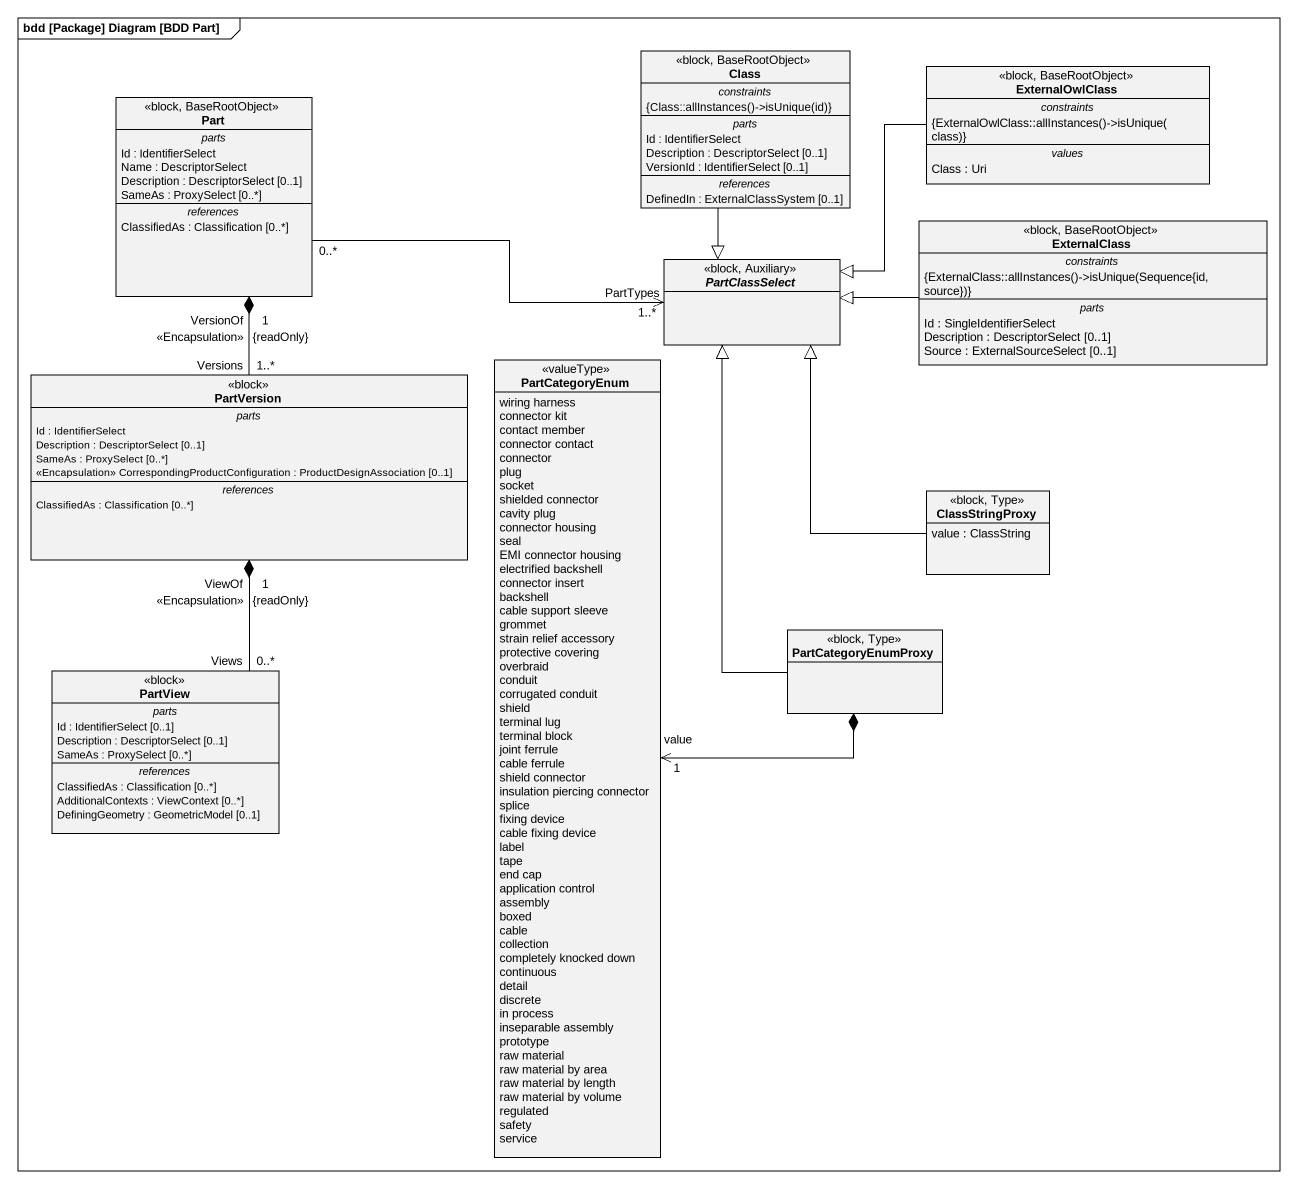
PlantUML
@startuml
mainframe bdd [Package] Diagram [BDD Part]
hide circle
hide empty members
class "Class" as Class_ <<block, BaseRootObject>> {
  -- constraints --
  {field} {Class::allInstances()->isUnique(id)}
  -- parts --
  Id : IdentifierSelect
  Description : DescriptorSelect [0..1]
  VersionId : IdentifierSelect [0..1]
  -- references --
  DefinedIn : ExternalClassSystem [0..1]
}
class Part <<block, BaseRootObject>> {
  -- parts --
  Id : IdentifierSelect
  Name : DescriptorSelect
  Description : DescriptorSelect [0..1]
  SameAs : ProxySelect [0..*]
  -- references --
  ClassifiedAs : Classification [0..*]
}
class ExternalOwlClass <<block, BaseRootObject>> {
  -- constraints --
  {field} {ExternalOwlClass::allInstances()->isUnique(class)}
  -- values --
  Class : Uri
}
class ExternalClass <<block, BaseRootObject>> {
  -- constraints --
  {field} {ExternalClass::allInstances()->isUnique(Sequence{id, source})}
  -- parts --
  Id : SingleIdentifierSelect
  Description : DescriptorSelect [0..1]
  Source : ExternalSourceSelect [0..1]
}
abstract class PartClassSelect <<block, Auxiliary>>
class PartVersion <<block>> {
  -- parts --
  Id : IdentifierSelect
  Description : DescriptorSelect [0..1]
  SameAs : ProxySelect [0..*]
  <<Encapsulation>> CorrespondingProductConfiguration : ProductDesignAssociation [0..1]
  -- references --
  ClassifiedAs : Classification [0..*]
}
enum PartCategoryEnum <<valueType>> {
  wiring harness
  connector kit
  contact member
  connector contact
  connector
  plug
  socket
  shielded connector
  cavity plug
  connector housing
  seal
  EMI connector housing
  electrified backshell
  connector insert
  backshell
  cable support sleeve
  grommet
  strain relief accessory
  protective covering
  overbraid
  conduit
  corrugated conduit
  shield
  terminal lug
  terminal block
  joint ferrule
  cable ferrule
  shield connector
  insulation piercing connector
  splice
  fixing device
  cable fixing device
  label
  tape
  end cap
  application control
  assembly
  boxed
  cable
  collection
  completely knocked down
  continuous
  detail
  discrete
  in process
  inseparable assembly
  prototype
  raw material
  raw material by area
  raw material by length
  raw material by volume
  regulated
  safety
  service
}
class ClassStringProxy <<block, Type>> {
  value : ClassString
}
class PartCategoryEnumProxy <<block, Type>>
class PartView <<block>> {
  -- parts --
  Id : IdentifierSelect [0..1]
  Description : DescriptorSelect [0..1]
  SameAs : ProxySelect [0..*]
  -- references --
  ClassifiedAs : Classification [0..*]
  AdditionalContexts : ViewContext [0..*]
  DefiningGeometry : GeometricModel [0..1]
}
Class_ --|> PartClassSelect
Part "0..*" -right-> "PartTypes\n1..*" PartClassSelect
ExternalOwlClass -left-|> PartClassSelect
ExternalClass -left-|> PartClassSelect
PartVersion "Versions\n1..*" -up-* "VersionOf\n1\n{readOnly}\n<<Encapsulation>>" Part
PartVersion "ViewOf\n<<Encapsulation>>\n1\n{readOnly}" *-- "Views\n0..*" PartView
PartCategoryEnum "value\n1" <-right-* PartCategoryEnumProxy
ClassStringProxy -up-|> PartClassSelect
PartCategoryEnumProxy -up-|> PartClassSelect
@enduml
